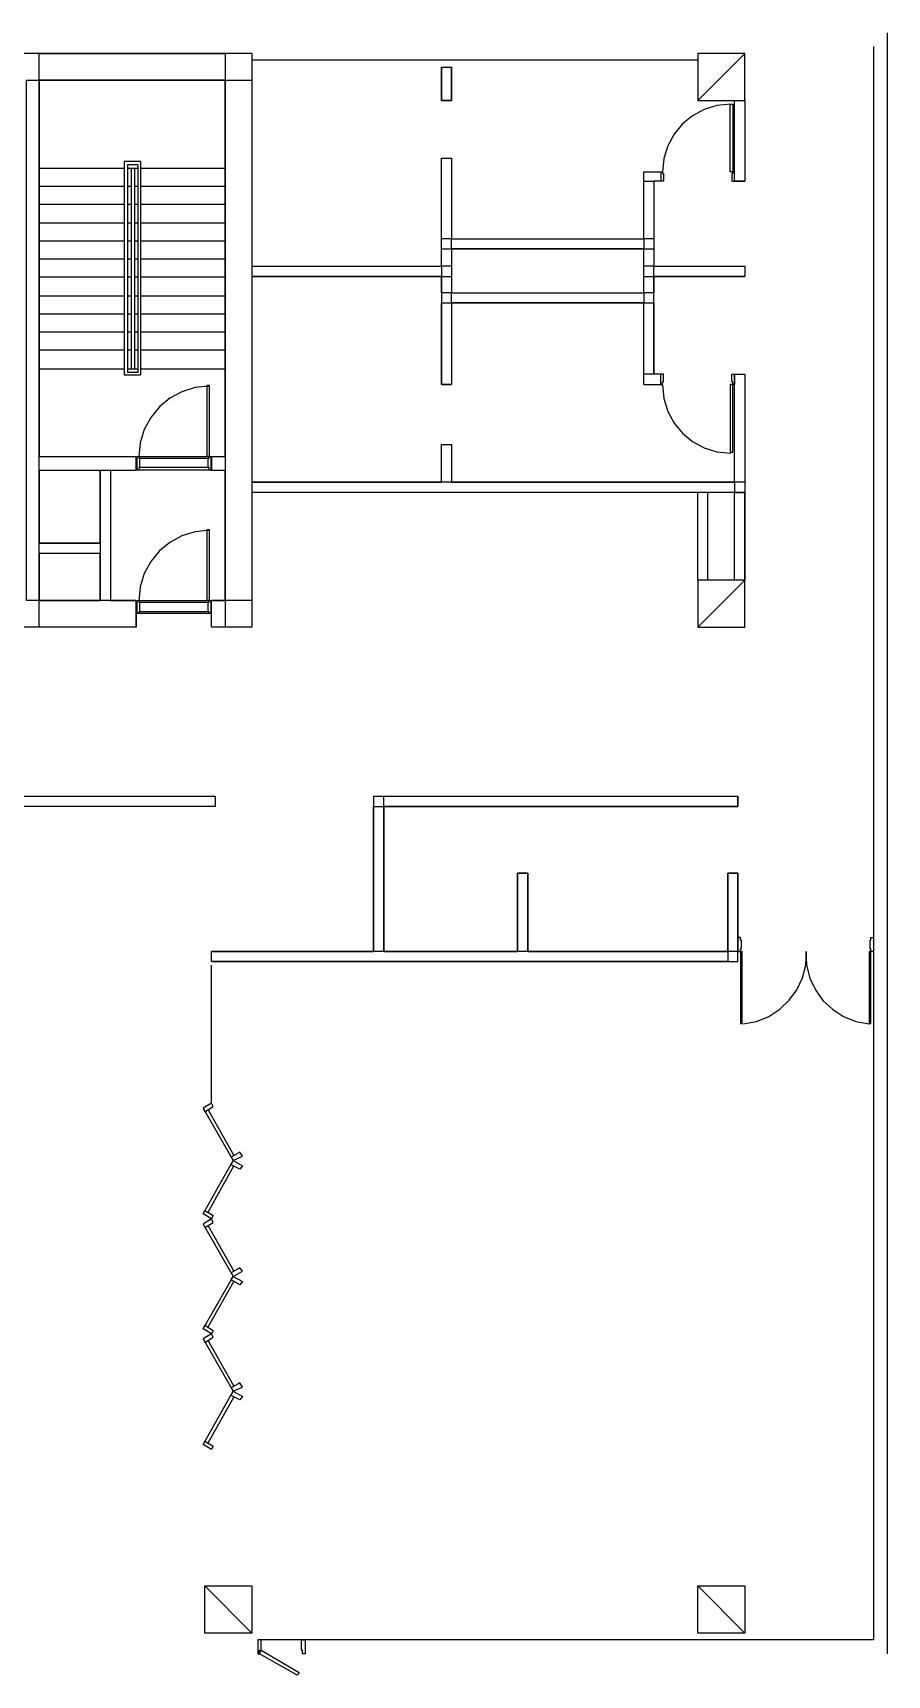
# Model space of a CAD drawing. Header units: millimetres. Extents: x -1062 to 473405, y -148599 to 38948.
# Drawn here: x 317570 to 330219, y -148599 to -124276 of the extents above; entities that cross this region are included whole.
import ezdxf

# ---------------------------------------------------------------- set-up
doc = ezdxf.new("R2010")
doc.units = ezdxf.units.MM
for name, color, linetype in [('COLUMN', 1, 'Continuous'), ('CORE_REF', 8, 'Continuous'), ('DOOR', 3, 'Continuous'), ('WALL', 7, 'Continuous'), ('WINDOW', 4, 'Continuous')]:
    doc.layers.add(name, color=color, linetype=linetype)

msp = doc.modelspace()

# ---------------------------------------------------------------- linework, layer by layer
at = {"layer": 'COLUMN'}
for p, q in [((327413.4, -125279), (328111.6, -124580.5)), ((328111.6, -124580.5), (327413.4, -124580.5)), ((327413.4, -124580.5), (327413.4, -125279)), ((328111.6, -125279), (328111.6, -124580.5)), ((327413.4, -125279), (328111.6, -125279)), ((327413.4, -133077.6), (328111.6, -132379.1)), ((328111.6, -132379.1), (327413.4, -132379.1)), ((327413.4, -132379.1), (327413.4, -133077.6)), ((328111.6, -133077.6), (328111.6, -132379.1)), ((327413.4, -133077.6), (328111.6, -133077.6)), ((320813, -147976.3), (320114.8, -147277.7)), ((320114.8, -147277.7), (320813, -147277.7)), ((320114.8, -147976.3), (320114.8, -147277.7)), ((320813, -147277.7), (320813, -147976.3)), ((328111.6, -147976.3), (327413.4, -147277.7)), ((327413.4, -147277.7), (328111.6, -147277.7)), ((327413.4, -147976.3), (327413.4, -147277.7)), ((328111.6, -147277.7), (328111.6, -147976.3)), ((320813, -147976.3), (320114.8, -147976.3)), ((328111.6, -147976.3), (327413.4, -147976.3))]:
    msp.add_line(p, q, dxfattribs=at)
at = {"layer": 'CORE_REF'}
for p, q in [((319162.8, -126180.8), (318921.7, -126180.8)), ((318921.7, -126180.8), (318921.7, -129343.5)), ((319124.8, -126231.6), (318972.4, -126231.6)), ((318972.4, -126231.6), (318972.4, -129305.3)), ((319124.8, -126231.6), (319124.8, -129305.3)), ((319162.8, -126180.8), (319162.8, -129343.5)), ((318921.7, -126282.4), (317665, -126282.4)), ((319124.8, -126282.4), (318972.4, -126282.4)), ((319023.2, -126282.4), (319023.2, -129254.5)), ((319074, -126282.4), (319074, -129254.5)), ((319124.8, -126282.4), (319112.1, -126282.4)), ((320419.5, -126282.4), (319162.8, -126282.4)), ((318921.7, -126549.2), (317665, -126549.2)), ((319023.2, -126549.2), (318972.4, -126549.2)), ((319124.8, -126549.2), (319074, -126549.2)), ((320419.5, -126549.2), (319162.8, -126549.2)), ((318921.7, -126815.9), (317665, -126815.9)), ((319023.2, -126815.9), (318972.4, -126815.9)), ((319124.8, -126815.9), (319074, -126815.9)), ((320419.5, -126815.9), (319162.8, -126815.9)), ((318921.7, -127095.3), (317665, -127095.3)), ((319023.2, -127095.3), (318972.4, -127095.3)), ((319124.8, -127095.3), (319074, -127095.3)), ((320419.5, -127095.3), (319162.8, -127095.3)), ((318921.7, -127362.1), (317665, -127362.1)), ((319023.2, -127362.1), (318972.4, -127362.1)), ((319124.8, -127362.1), (319074, -127362.1)), ((320419.5, -127362.1), (319162.8, -127362.1)), ((318921.7, -127628.8), (317665, -127628.8)), ((319023.2, -127628.8), (318972.4, -127628.8)), ((319124.8, -127628.8), (319074, -127628.8)), ((320419.5, -127628.8), (319162.8, -127628.8)), ((318921.7, -127895.5), (317665, -127895.5)), ((319023.2, -127895.5), (318972.4, -127895.5)), ((319124.8, -127895.5), (319074, -127895.5)), ((320419.5, -127895.5), (319162.8, -127895.5)), ((318921.7, -128174.9), (317665, -128174.9)), ((319023.2, -128174.9), (318972.4, -128174.9)), ((319124.8, -128174.9), (319074, -128174.9)), ((320419.5, -128174.9), (319162.8, -128174.9)), ((318921.7, -128441.7), (317665, -128441.7)), ((319023.2, -128441.7), (318972.4, -128441.7)), ((319124.8, -128441.7), (319074, -128441.7)), ((320419.5, -128441.7), (319162.8, -128441.7)), ((318921.7, -128708.4), (317665, -128708.4)), ((319023.2, -128708.4), (318972.4, -128708.4)), ((319124.8, -128708.4), (319074, -128708.4)), ((320419.5, -128708.4), (319162.8, -128708.4)), ((318921.7, -128975.1), (317665, -128975.1)), ((319023.2, -128975.1), (318972.4, -128975.1)), ((319124.8, -128975.1), (319074, -128975.1)), ((320419.5, -128975.1), (319162.8, -128975.1)), ((318921.7, -129254.5), (317665, -129254.5)), ((319162.8, -129343.5), (318921.7, -129343.5)), ((319023.2, -129254.5), (318972.4, -129254.5)), ((319124.8, -129305.3), (318972.4, -129305.3)), ((319124.8, -129254.5), (319023.2, -129254.5)), ((319124.8, -129254.5), (319112.1, -129254.5)), ((320419.5, -129254.5), (319162.8, -129254.5))]:
    msp.add_line(p, q, dxfattribs=at)
at = {"layer": 'DOOR'}
for p, q in [((327337.9, -125502.3), (327188.6, -125625.6)), ((327509.3, -125409.2), (327337.9, -125502.3)), ((327698.8, -125350.4), (327509.3, -125409.2)), ((327902.1, -125329.8), (327698.8, -125350.4)), ((327895.8, -125329.8), (327933.9, -125329.8)), ((327895.8, -126333.2), (327895.8, -125329.8)), ((327933.9, -125329.8), (327933.9, -126333.2)), ((327188.6, -125625.6), (327065.3, -125775)), ((326972.3, -125946.6), (326913.5, -126136.1)), ((327065.3, -125775), (326972.3, -125946.6)), ((326913.5, -126136.1), (326893, -126339.6)), ((326867.6, -126333.2), (326893, -126333.2)), ((326905.7, -126473), (326867.6, -126473)), ((326893, -126333.2), (326893, -126358.6)), ((326893, -126358.6), (326905.7, -126358.6)), ((326905.7, -126358.6), (326905.7, -126473)), ((327933.9, -126333.2), (327895.8, -126333.2)), ((327933.9, -126358.6), (327921.2, -126358.6)), ((327921.2, -126358.6), (327921.2, -126473)), ((327921.2, -126473), (327959.2, -126473)), ((327959.2, -126333.2), (327933.9, -126333.2)), ((327933.9, -126333.2), (327933.9, -126358.6)), ((327959.2, -126473), (327959.2, -126333.2)), ((326905.7, -129330.8), (326867.6, -129330.8)), ((326905.7, -129445.1), (326905.7, -129330.8)), ((327921.2, -129330.8), (327959.2, -129330.8)), ((327921.2, -129445.1), (327921.2, -129330.8)), ((327959.2, -129330.8), (327959.2, -129483.2)), ((319777, -129590.9), (319599.1, -129687.5)), ((319973.6, -129529.9), (319777, -129590.9)), ((320184.6, -129508.6), (319973.6, -129529.9)), ((320152.9, -130550.1), (320152.9, -129495.9)), ((320152.9, -129495.9), (320178.3, -129495.9)), ((320178.3, -129495.9), (320178.3, -130550.1)), ((326867.6, -129483.2), (326893, -129483.2)), ((326893, -129483.2), (326893, -129445.1)), ((326893, -129445.1), (326905.7, -129445.1)), ((326893, -129489.5), (326913.5, -129693)), ((327933.9, -129483.2), (327895.8, -129483.2)), ((327895.8, -129483.2), (327895.8, -130486.6)), ((327933.9, -129445.1), (327921.2, -129445.1)), ((327933.9, -129483.2), (327933.9, -129445.1)), ((327933.9, -130486.6), (327933.9, -129483.2)), ((327959.2, -129483.2), (327933.9, -129483.2)), ((319444.2, -129815.5), (319316.3, -129970.6)), ((319599.1, -129687.5), (319444.2, -129815.5)), ((326913.5, -129693), (326972.3, -129882.6)), ((326972.3, -129882.6), (327065.3, -130054.1)), ((319316.3, -129970.6), (319219.7, -130148.6)), ((327065.3, -130054.1), (327188.6, -130203.5)), ((319158.7, -130345.2), (319137.5, -130556.4)), ((319219.7, -130148.6), (319158.7, -130345.2)), ((327188.6, -130203.5), (327337.9, -130326.8)), ((327337.9, -130326.8), (327509.3, -130419.9)), ((319112.1, -130753.3), (319112.1, -130550.1)), ((319112.1, -130550.1), (319137.5, -130550.1)), ((319137.5, -130550.1), (319137.5, -130575.5)), ((319137.5, -130550.1), (320152.9, -130550.1)), ((319137.5, -130575.5), (319150.1, -130575.5)), ((319150.1, -130575.5), (319150.1, -130715.2)), ((319150.1, -130575.5), (320165.6, -130575.5)), ((320178.3, -130550.1), (320152.9, -130550.1)), ((320165.6, -130715.2), (320165.6, -130575.5)), ((320165.6, -130575.5), (320178.3, -130575.5)), ((320178.3, -130575.5), (320178.3, -130550.1)), ((320178.3, -130550.1), (320203.7, -130550.1)), ((320203.7, -130550.1), (320203.7, -130753.3)), ((327509.3, -130419.9), (327698.8, -130478.8)), ((327698.8, -130478.8), (327902.1, -130499.3)), ((327895.8, -130486.6), (327933.9, -130486.6)), ((319137.5, -130753.3), (319112.1, -130753.3)), ((319137.5, -130715.2), (319137.5, -130753.3)), ((319150.1, -130715.2), (319137.5, -130715.2)), ((320178.3, -130753.3), (319137.5, -130753.3)), ((320165.6, -130715.2), (319150.1, -130715.2)), ((320178.3, -130715.2), (320165.6, -130715.2)), ((320178.3, -130753.3), (320178.3, -130715.2)), ((320203.7, -130753.3), (320178.3, -130753.3)), ((319599.1, -131821.3), (319444.2, -131949.3)), ((319777, -131724.7), (319599.1, -131821.3)), ((319973.6, -131663.7), (319777, -131724.7)), ((320184.6, -131642.4), (319973.6, -131663.7)), ((320152.9, -132683.9), (320152.9, -131629.7)), ((320152.9, -131629.7), (320178.3, -131629.7)), ((320178.3, -131629.7), (320178.3, -132683.9)), ((319444.2, -131949.3), (319316.3, -132104.4)), ((319219.7, -132282.4), (319158.7, -132479.1)), ((319316.3, -132104.4), (319219.7, -132282.4)), ((319158.7, -132479.1), (319137.5, -132690.2)), ((319112.1, -132874.4), (319112.1, -132683.9)), ((319112.1, -132683.9), (319137.5, -132683.9)), ((319137.5, -132683.9), (319137.5, -132709.3)), ((319137.5, -132683.9), (320152.9, -132683.9)), ((319137.5, -132709.3), (319150.1, -132709.3)), ((319150.1, -132709.3), (319150.1, -132849)), ((319150.1, -132709.3), (320165.6, -132709.3)), ((320178.3, -132683.9), (320152.9, -132683.9)), ((320165.6, -132849), (320165.6, -132709.3)), ((320165.6, -132709.3), (320178.3, -132709.3)), ((320178.3, -132709.3), (320178.3, -132683.9)), ((320178.3, -132683.9), (320203.7, -132683.9)), ((320203.7, -132683.9), (320203.7, -132874.4)), ((319137.5, -132874.4), (319112.1, -132874.4)), ((319137.5, -132849), (319137.5, -132874.4)), ((319150.1, -132849), (319137.5, -132849)), ((320178.3, -132874.4), (319137.5, -132874.4)), ((320165.6, -132849), (319150.1, -132849)), ((320178.3, -132849), (320165.6, -132849)), ((320178.3, -132874.4), (320178.3, -132849)), ((320203.7, -132874.4), (320178.3, -132874.4)), ((328048.1, -137675.5), (328010, -137675.5)), ((328010, -137675.5), (328010, -137878.7)), ((328010, -137878.7), (328048.1, -137878.7)), ((328048.1, -137713.6), (328048.1, -137675.5)), ((328060.8, -137713.6), (328048.1, -137713.6)), ((328048.1, -137878.7), (328048.1, -137840.6)), ((328048.1, -137840.6), (328060.8, -137840.6)), ((328048.1, -137878.7), (328048.1, -138945.6)), ((328073.5, -137878.7), (328048.1, -137878.7)), ((328060.8, -137840.6), (328060.8, -137713.6)), ((328073.5, -138945.6), (328073.5, -137878.7)), ((329013.3, -138082.9), (329024.6, -137881)), ((329013.6, -137881), (329025, -138083)), ((329952.1, -137878.7), (329952.1, -138945.6)), ((329977.5, -137878.7), (329952.1, -137878.7)), ((329964.8, -137840.6), (329964.8, -137713.6)), ((329964.8, -137713.6), (329977.5, -137713.6)), ((329977.5, -137840.6), (329964.8, -137840.6)), ((329977.5, -137713.6), (329977.5, -137675.5)), ((329977.5, -137675.5), (330015.5, -137675.5)), ((329977.5, -137878.7), (329977.5, -137840.6)), ((329977.5, -138945.6), (329977.5, -137878.7)), ((330015.5, -137878.7), (329977.5, -137878.7)), ((330015.5, -137675.5), (330015.5, -137878.7)), ((328964.7, -138273.4), (329013.3, -138082.9)), ((329025, -138083), (329073.6, -138273.6)), ((328882.4, -138448.6), (328964.7, -138273.4)), ((329073.6, -138273.6), (329155.9, -138448.8)), ((328630.7, -138736.7), (328770, -138604.3)), ((328770, -138604.3), (328882.4, -138448.6)), ((329155.9, -138448.8), (329268.5, -138604.6)), ((329268.5, -138604.6), (329407.8, -138737)), ((328286.2, -138915.5), (328468.3, -138841.8)), ((328468.3, -138841.8), (328630.7, -138736.7)), ((329407.8, -138737), (329570.3, -138842)), ((329570.3, -138842), (329752.6, -138915.6)), ((328048.1, -138945.6), (328073.5, -138945.6)), ((328087.7, -138953.8), (328286.2, -138915.5)), ((329752.6, -138915.6), (329951.1, -138953.9)), ((329952.1, -138945.6), (329977.5, -138945.6))]:
    msp.add_line(p, q, dxfattribs=at)
at = {"layer": 'WALL'}
for p, q in [((320813, -124580.5), (309020.9, -124580.5)), ((320813, -124580.5), (320813, -133077.6)), ((327413.4, -124682.1), (320813, -124682.1)), ((317665, -124974.2), (320419.5, -124974.2)), ((317665, -130550.1), (317665, -124974.2)), ((320419.5, -124974.2), (320419.5, -132683.9)), ((323618.2, -124783.7), (323618.2, -125279)), ((323770.5, -125279), (323770.5, -124783.7)), ((323618.2, -125279), (323770.5, -125279)), ((327959.2, -126473), (327959.2, -125279)), ((328111.6, -125279), (328111.6, -126473)), ((323618.2, -127730.4), (323618.2, -126130)), ((323618.2, -126130), (323770.5, -126130)), ((323770.5, -126130), (323770.5, -127323.9)), ((326613.8, -127323.9), (326613.8, -126333.2)), ((326613.8, -126333.2), (326867.6, -126333.2)), ((326867.6, -126473), (326766.1, -126473)), ((326766.1, -126473), (326766.1, -127730.4)), ((326867.6, -126333.2), (326867.6, -126473)), ((327959.2, -126473), (328111.6, -126473)), ((323770.5, -127323.9), (326613.8, -127323.9)), ((323770.5, -127476.4), (323770.5, -128124.1)), ((323770.5, -127476.4), (326613.8, -127476.4)), ((326613.8, -128124.1), (326613.8, -127476.4)), ((320813, -127730.4), (323618.2, -127730.4)), ((320813, -127882.8), (323618.2, -127882.8)), ((323618.2, -127882.8), (323618.2, -129483.2)), ((326766.1, -127730.4), (328111.6, -127730.4)), ((326766.1, -127882.8), (328111.6, -127882.8)), ((326766.1, -129330.8), (326766.1, -127882.8)), ((328111.6, -127730.4), (328111.6, -127882.8)), ((323770.5, -128124.1), (326613.8, -128124.1)), ((323770.5, -128276.5), (323770.5, -129483.2)), ((323770.5, -128276.5), (326613.8, -128276.5)), ((326613.8, -129483.2), (326613.8, -128276.5)), ((326867.6, -129330.8), (326766.1, -129330.8)), ((326867.6, -129483.2), (326867.6, -129330.8)), ((327959.2, -130931.1), (327959.2, -129330.8)), ((327959.2, -129330.8), (328111.6, -129330.8)), ((328111.6, -129330.8), (328111.6, -131083.5)), ((323618.2, -129483.2), (323770.5, -129483.2)), ((326613.8, -129483.2), (326867.6, -129483.2)), ((317665, -132683.9), (317665, -130550.1)), ((317665, -130550.1), (319099.4, -130550.1)), ((319099.4, -130753.3), (319099.4, -130550.1)), ((320216.4, -130550.1), (320419.5, -130550.1)), ((320216.4, -130550.1), (320216.4, -130753.3)), ((320419.5, -130550.1), (320419.5, -132683.9)), ((323618.2, -130931.1), (323618.2, -130372.3)), ((323618.2, -130372.3), (323770.5, -130372.3)), ((323770.5, -130372.3), (323770.5, -130931.1)), ((317665, -130753.3), (319099.4, -130753.3)), ((318566.3, -130753.3), (318566.3, -132683.9)), ((318718.6, -130753.3), (318718.6, -132683.9)), ((320216.4, -130753.3), (320419.5, -130753.3)), ((327959.2, -130931.1), (320813, -130931.1)), ((328111.6, -131083.5), (320813, -131083.5)), ((327413.4, -132379.1), (327413.4, -131083.5)), ((327565.8, -132379.1), (327565.8, -131083.5)), ((327959.2, -132379.1), (327959.2, -131083.5)), ((328111.6, -132379.1), (328111.6, -131083.5)), ((318566.3, -131832.9), (317665, -131832.9)), ((318566.3, -131985.3), (317665, -131985.3)), ((319099.4, -132683.9), (317665, -132683.9)), ((319099.4, -133077.6), (319099.4, -132683.9)), ((320419.5, -132683.9), (320216.4, -132683.9)), ((320216.4, -133077.6), (320216.4, -132683.9)), ((319099.4, -133077.6), (315266, -133077.6)), ((320813, -133077.6), (320216.4, -133077.6)), ((311724.6, -135579.8), (320267.1, -135579.8)), ((320267.1, -135579.8), (320267.1, -135732.2)), ((322615.4, -135579.8), (322615.4, -137878.7)), ((322615.4, -135579.8), (328010, -135579.8)), ((328010, -135732.2), (328010, -135579.8)), ((320267.1, -135732.2), (311876.9, -135732.2)), ((322767.7, -137878.7), (322767.7, -135732.2)), ((322767.7, -135732.2), (328010, -135732.2)), ((324900.2, -136722.9), (324747.9, -136722.9)), ((324747.9, -136722.9), (324747.9, -137878.7)), ((324900.2, -137878.7), (324900.2, -136722.9)), ((328010, -136722.9), (327857.7, -136722.9)), ((327857.7, -136722.9), (327857.7, -137878.7)), ((328010, -138031.1), (328010, -136722.9)), ((327857.7, -137878.7), (320216.4, -137878.7)), ((320216.4, -138031.1), (328010, -138031.1)), ((320216.4, -140126.9), (320216.4, -138081.9))]:
    msp.add_line(p, q, dxfattribs=at)
for points in [[(320419.5, -124974.2), (317665, -124974.2), (317665, -124580.5), (320419.5, -124580.5), (320419.5, -124974.2)], [(317474.6, -124974.2), (317665, -124974.2), (317665, -130550), (319100, -130550), (319100, -130755), (318720, -130755), (318720, -132683.9), (319099.4, -132683.9), (319099.4, -133077.6), (317665, -133077.6), (317665, -132683.9), (317474.6, -132683.9), (317474.6, -130550.1), (317474.6, -124974.2)], [(327413.4, -132379.1), (327413.4, -131083.5), (320813, -131083.5), (320813, -132683.9), (320419.5, -132683.9), (320419.5, -130755), (320215, -130755), (320215, -130550), (320419.5, -130550), (320419.5, -124974.2), (320813, -124974.2), (320813, -127730.4), (323618.2, -127730.4), (323618.2, -127882.8), (320813, -127882.8), (320813, -130550.1), (320813, -130931.1), (323618.2, -130931.1), (323618.2, -130372.3), (323620, -130372.3), (323620, -130370), (323770, -130370), (323770, -130372.3), (323770.5, -130372.3), (323770.5, -130931.1), (327959.2, -130931.1), (327959.2, -131083.5), (328111.6, -131083.5), (328111.6, -132379.1), (327959.2, -132379.1), (327565.8, -132379.1), (327413.4, -132379.1)], [(323770.5, -125279), (323618.2, -125279), (323618.2, -124783.7), (323770.5, -124783.7), (323770.5, -125279)], [(328111.6, -125279), (328111.6, -126473), (327959.2, -126473), (327959.2, -125279), (328111.6, -125279)], [(323770.5, -126130), (323770.5, -127323.9), (323618.2, -127323.9), (323618.2, -126130), (323770.5, -126130)], [(326766.1, -126473), (326766.1, -127323.9), (326613.8, -127323.9), (326613.8, -126473), (326766.1, -126473)], [(326613.8, -127476.4), (323770.5, -127476.4), (323770.5, -127323.9), (326613.8, -127323.9), (326613.8, -127476.4)], [(323618.2, -127476.4), (323770.5, -127476.4), (323770.5, -127730.4), (323618.2, -127730.4), (323618.2, -127476.4)], [(326613.8, -127476.4), (326766.1, -127476.4), (326766.1, -127730.4), (326613.8, -127730.4), (326613.8, -127476.4)], [(323770.5, -128124.1), (323618.2, -128124.1), (323618.2, -127882.8), (323770.5, -127882.8), (323770.5, -128124.1)], [(326766.1, -128124.1), (326613.8, -128124.1), (326613.8, -127882.8), (326766.1, -127882.8), (326766.1, -128124.1)], [(328111.6, -127730.4), (328111.6, -127882.8), (326766.1, -127882.8), (326766.1, -127730.4), (328111.6, -127730.4)], [(323770.5, -128124.1), (326613.8, -128124.1), (326613.8, -128276.5), (323770.5, -128276.5), (323770.5, -128124.1)], [(323770.5, -128276.5), (323770.5, -129483.2), (323618.2, -129483.2), (323618.2, -128276.5), (323770.5, -128276.5)], [(326766.1, -128276.5), (326766.1, -129330.8), (326613.8, -129330.8), (326613.8, -128276.5), (326766.1, -128276.5)], [(328111.6, -129330.8), (328111.6, -130931.1), (327959.2, -130931.1), (327959.2, -129330.8), (328111.6, -129330.8)], [(317665, -130755), (317665, -131832.9), (318565, -131832.9), (318565, -130755), (317665, -130755)], [(318565, -132683.9), (318565, -131985.3), (317665, -131985.3), (317665, -132683.9), (318565, -132683.9)], [(320419.5, -133077.6), (320216.4, -133077.6), (320216.4, -132683.9), (320419.5, -132683.9), (320419.5, -133077.6)], [(320267.1, -135732.2), (311876.9, -135732.2), (311876.9, -135579.8), (320267.1, -135579.8), (320267.1, -135732.2)], [(328010, -135732.2), (322767.7, -135732.2), (322767.7, -135579.8), (328010, -135579.8), (328010, -135732.2)], [(322767.7, -135732.2), (322767.7, -137878.7), (324747.9, -137878.7), (324747.9, -136722.9), (324900.2, -136722.9), (324900.2, -137878.7), (327857.7, -137878.7), (327857.7, -138031.1), (320216.4, -138031.1), (320216.4, -137878.7), (322615.4, -137878.7), (322615.4, -135732.2), (322767.7, -135732.2)], [(328010, -136722.9), (328010, -137878.7), (327857.7, -137878.7), (327857.7, -136722.9), (328010, -136722.9)]]:
    msp.add_lwpolyline(points, close=True, dxfattribs=at)
at = {"layer": 'WINDOW'}
for p, q in [((330218.6, -124275.6), (330218.6, -148281.1)), ((330015.5, -124478.9), (330015.5, -129508.6)), ((330015.5, -129508.6), (330015.5, -148077.9)), ((320216.4, -140126.9), (320089.4, -140203.1)), ((320089.4, -140203.1), (320533.7, -140977.8)), ((320089.4, -140203.1), (320114.8, -140253.9)), ((320114.8, -140253.9), (320241.8, -140177.7)), ((320165.6, -140228.5), (320546.4, -140901.6)), ((320241.8, -140177.7), (320216.4, -140126.9)), ((320089.4, -141765.3), (320533.7, -140977.8)), ((320165.6, -141739.9), (320546.4, -141054)), ((320635.2, -140850.8), (320508.3, -140927)), ((320508.3, -140927), (320533.7, -140977.8)), ((320508.3, -141041.3), (320533.7, -140977.8)), ((320635.2, -141104.9), (320508.3, -141041.3)), ((320533.7, -140977.8), (320673.3, -140914.3)), ((320533.7, -140977.8), (320673.3, -141054)), ((320673.3, -140914.3), (320635.2, -140850.8)), ((320673.3, -141054), (320635.2, -141104.9)), ((320089.4, -141765.3), (320114.8, -141714.5)), ((320216.4, -141841.5), (320089.4, -141765.3)), ((320114.8, -141714.5), (320241.8, -141790.7)), ((320241.8, -141790.7), (320216.4, -141841.5)), ((320216.4, -141841.5), (320089.4, -141917.7)), ((320089.4, -141917.7), (320533.7, -142692.5)), ((320089.4, -141917.7), (320114.8, -141968.5)), ((320114.8, -141968.5), (320241.8, -141892.3)), ((320165.6, -141943.1), (320546.4, -142616.3)), ((320241.8, -141892.3), (320216.4, -141841.5)), ((320089.4, -143467.3), (320533.7, -142692.5)), ((320165.6, -143441.9), (320546.4, -142768.7)), ((320635.2, -142565.5), (320508.3, -142641.7)), ((320508.3, -142641.7), (320533.7, -142692.5)), ((320508.3, -142743.3), (320533.7, -142692.5)), ((320635.2, -142819.5), (320508.3, -142743.3)), ((320533.7, -142692.5), (320673.3, -142616.3)), ((320533.7, -142692.5), (320673.3, -142768.7)), ((320673.3, -142616.3), (320635.2, -142565.5)), ((320673.3, -142768.7), (320635.2, -142819.5)), ((320089.4, -143467.3), (320114.8, -143416.5)), ((320216.4, -143543.5), (320089.4, -143467.3)), ((320114.8, -143416.5), (320241.8, -143492.7)), ((320241.8, -143492.7), (320216.4, -143543.5)), ((320216.4, -143543.5), (320089.4, -143619.7)), ((320089.4, -143619.7), (320533.7, -144394.5)), ((320089.4, -143619.7), (320114.8, -143670.5)), ((320114.8, -143670.5), (320241.8, -143594.3)), ((320165.6, -143645.1), (320546.4, -144318.3)), ((320241.8, -143594.3), (320216.4, -143543.5)), ((320089.4, -145182), (320533.7, -144394.5)), ((320635.2, -144267.5), (320508.3, -144343.7)), ((320508.3, -144343.7), (320533.7, -144394.5)), ((320508.3, -144458), (320533.7, -144394.5)), ((320635.2, -144521.5), (320508.3, -144458)), ((320533.7, -144394.5), (320673.3, -144331)), ((320533.7, -144394.5), (320673.3, -144470.7)), ((320673.3, -144331), (320635.2, -144267.5)), ((320673.3, -144470.7), (320635.2, -144521.5)), ((320165.6, -145156.6), (320546.4, -144483.4)), ((320089.4, -145182), (320114.8, -145131.2)), ((320216.4, -145258.2), (320089.4, -145182)), ((320114.8, -145131.2), (320241.8, -145207.4)), ((320241.8, -145207.4), (320216.4, -145258.2)), ((320952.6, -148077.9), (320901.8, -148077.9)), ((320901.8, -148077.9), (320901.8, -148281.1)), ((330015.5, -148077.9), (320901.8, -148077.9)), ((320952.6, -148230.3), (320952.6, -148077.9)), ((321549.2, -148230.3), (321549.2, -148077.9)), ((321549.2, -148077.9), (321599.9, -148077.9)), ((321599.9, -148077.9), (321599.9, -148281.1)), ((320901.8, -148281.1), (320927.2, -148281.1)), ((320927.2, -148281.1), (320927.2, -148230.3)), ((320927.2, -148230.3), (320952.6, -148230.3)), ((320927.2, -148281.1), (320952.6, -148230.3)), ((321485.7, -148598.6), (320927.2, -148281.1)), ((320952.6, -148230.3), (321511.1, -148560.5)), ((321561.9, -148230.3), (321549.2, -148230.3)), ((321561.9, -148281.1), (321561.9, -148230.3)), ((321599.9, -148281.1), (321561.9, -148281.1)), ((321511.1, -148560.5), (321485.7, -148598.6))]:
    msp.add_line(p, q, dxfattribs=at)

doc.saveas('drawing.dxf')
